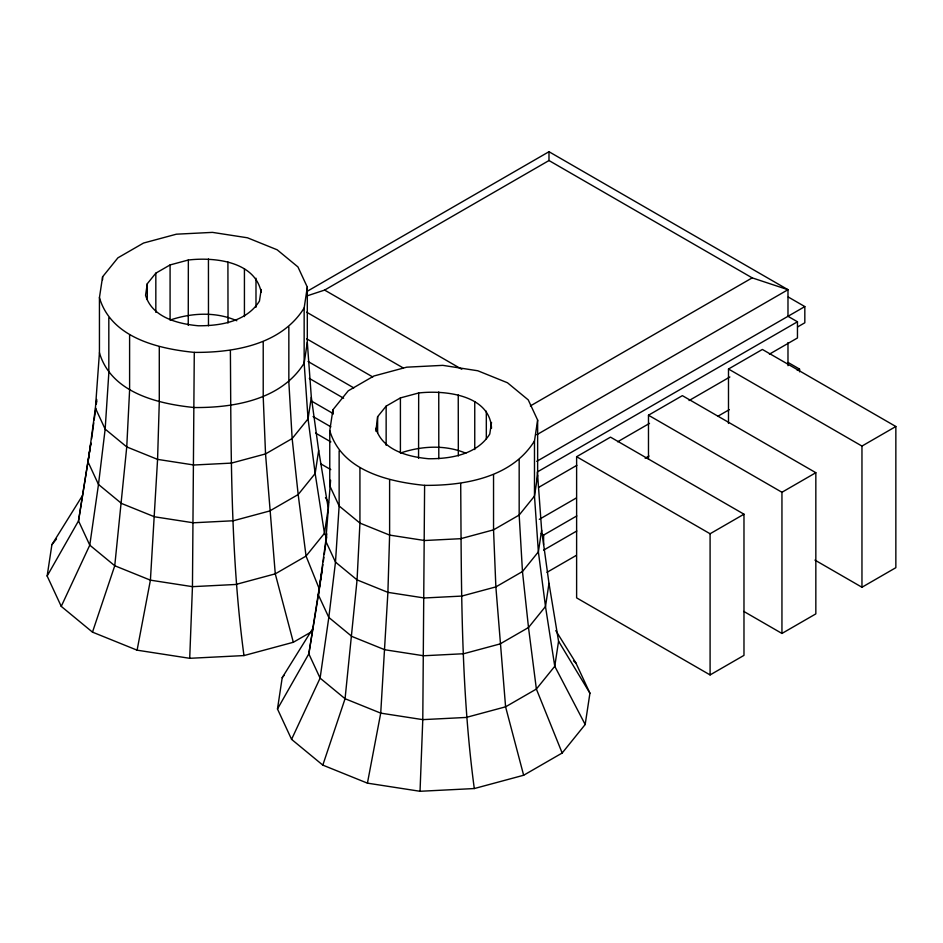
<?xml version="1.0" encoding="UTF-8"?>
<svg xmlns="http://www.w3.org/2000/svg" width="943" height="943" viewBox="0 0 943 943"><rect width="100%" height="100%" fill="white"/><g stroke="black" fill="none" stroke-linecap="round" stroke-linejoin="round"><path stroke-width="1.41" d="M306.723 295.996L324.616 290.079L548.991 160.534L548.991 151.717L787.983 289.701L787.983 316.306L797.46 321.775L797.46 337.971L769.405 354.167M188.246 325.359L188.352 260.009C214.474 256.956 255.14 261.341 261.211 292.365M418.562 458.333L418.68 392.983C444.483 390.013 489.877 394.728 491.527 428.24M189.708 658.308L192.455 586.664L194.282 352.387C157.776 348.698 111.227 337.665 99.439 297.634L102.598 276.794L117.91 257.828L143.536 243.046L176.376 234.194L212.47 232.379L247.467 237.789L277.148 249.789L297.941 266.928L307.312 287.132L307.312 342.285L311.331 397.227L318.663 450.4L328.247 508.265L324.451 533.302L306.051 556.075L275.273 573.851L235.821 584.471L192.455 586.664L150.408 580.157L114.751 565.741L89.774 545.148L78.517 520.878L90.893 443.198L78.517 520.878L47.15 576.008L61.248 606.373L92.485 632.14L137.1 650.175L189.708 658.308L243.966 655.574L293.332 642.277L311.968 631.527M555.781 630.596L575.831 662.823L589.929 693.199L585.179 724.519L562.169 753.021L523.648 775.252L474.294 788.548L420.036 791.283L422.782 719.639L424.609 485.362C388.092 481.673 341.555 470.64 329.767 430.609L332.926 409.769L348.238 390.815L373.852 376.021L406.692 367.181L442.797 365.354L477.795 370.764L507.475 382.764L528.257 399.903L537.64 420.106L537.64 475.26L541.659 530.202L548.991 583.375L558.562 641.24L554.767 666.277L536.378 689.05L505.589 706.826L466.137 717.446L422.782 719.639L380.724 713.132L345.067 698.716L320.101 678.123L308.832 653.853L322.907 564.621M318.663 450.4L315.162 473.516L298.177 494.545L269.757 510.953L233.334 520.76L193.291 522.787L154.463 516.776L121.541 503.468L98.485 484.454L88.088 462.046L95.42 408.13L99.439 352.776L99.439 297.634M91.589 438.931L93.758 422.9M94.159 419.989L95.738 408.331M96.327 403.969L96.728 401.046M323.296 561.71L323.885 557.337M324.286 554.425L326.655 536.944M47.15 576.008L51.9 544.677L82.3 495.841M96.08 403.804L96.728 399.467M188.352 260.009L170.082 264.936L155.831 273.164L147.308 283.713L145.552 295.3C152.2 317.437 177.944 323.862 198.313 325.771C220.556 325.936 246.783 321.469 259.455 301.053L261.211 289.466M326.478 537.18L324.451 533.302L315.162 473.516L308.055 418.869L304.153 363.126L304.153 307.972L307.312 287.132M307.312 342.285L304.153 363.126C281.403 399.808 234.241 407.836 194.282 407.541C157.776 403.84 111.227 392.807 99.439 352.776M311.331 397.227L308.055 418.869L292.153 438.566L265.537 453.925L231.424 463.107L193.928 465.005L157.575 459.382L126.751 446.923L105.156 429.112L95.42 408.13M420.036 791.283L367.428 783.15L322.812 765.115L291.576 739.359L277.478 708.983L282.216 677.652L312.628 628.816M330.604 480.199L325.748 541.105L318.416 595.021L308.832 653.853L277.478 708.983M326.832 533.891L325.748 541.105L335.484 562.099L357.067 579.898L387.903 592.357L424.256 597.98L461.752 596.082L495.865 586.9L522.469 571.541L538.382 551.844L541.659 530.202M321.917 571.906L318.416 595.021L328.812 617.429L351.869 636.442L384.791 649.751L423.619 655.762L463.65 653.735L500.085 643.928L528.504 627.519L545.49 606.49L548.991 583.375M375.868 431.187L377.624 416.688L386.147 406.138L400.41 397.911L418.68 392.983M491.527 422.44L489.771 434.039C477.111 454.443 450.872 458.911 428.641 458.746C408.26 456.836 382.528 450.412 375.868 428.275M585.179 724.519L554.767 666.277L545.49 606.49L538.382 551.844L534.481 496.101L534.481 440.947L537.64 420.106M537.64 475.26L534.481 496.101L519.169 515.055L493.543 529.848L460.703 538.689L424.609 540.516L389.612 535.094L359.931 523.094L339.138 505.967L329.767 485.751L329.767 430.609M137.1 650.175L150.408 580.157L157.575 459.382L159.284 402.119L159.284 346.977M367.428 783.15L380.724 713.132L387.903 592.357L389.612 535.094L389.612 479.952M92.485 632.14L114.751 565.741L126.751 446.923L129.604 390.119L129.604 334.977M322.812 765.115L345.067 698.716L357.067 579.898L359.931 523.094L359.931 467.952M61.248 606.373L89.774 545.148L98.485 484.454L105.156 429.112L108.822 372.992L108.822 317.838M291.576 739.359L320.101 678.123L328.812 617.429L335.484 562.099L339.138 505.967L339.138 450.813M51.9 544.677L56.497 538.983M194.282 352.387C234.241 352.682 281.403 344.666 304.153 307.972M282.216 677.652L284.067 675.377M424.609 485.362C464.569 485.657 511.719 477.641 534.481 440.947M306.687 291.599L548.991 151.717M530.379 405.926L752.196 277.867L787.983 289.701L536.756 434.747M536.756 461.339L804.827 306.581L804.827 322.777L797.613 326.938M797.46 321.775L537.31 471.971L537.31 480.8M576.621 456.707L610.51 437.139L743.98 514.194L743.98 655.373L710.091 674.929L576.621 597.874L576.621 456.707L710.091 533.762L743.98 514.194M648.478 459.335L648.478 415.215L682.367 395.647L815.836 472.702L815.836 613.881L781.947 633.448L743.815 611.429M728.491 423.431L728.491 369.019L762.38 349.452L895.85 426.507L895.85 567.686L861.961 587.253L814.929 560.095M538.583 487.425L576.845 465.335M617.653 441.784L649.527 423.372M689.062 400.551L729.87 376.988M539.313 519.345L576.291 497.998M645.153 458.239L648.984 456.023M717.847 416.264L729.328 409.639M797.248 370.422L799.558 369.09L799.558 371.825M541.188 533.679L543.616 535.082L576.774 515.939M543.616 550.146L576.774 531.003M546.964 572.33L576.291 555.403M648.478 415.215L781.947 492.27L815.836 472.702M728.491 369.019L861.961 446.074L895.85 426.507M236.799 320.75C215.853 311.508 191.441 312.817 170.082 320.078L170.082 264.936M465.854 453.218C445.202 444.507 421.332 445.956 400.41 453.053L400.41 397.911M788.301 297.033L804.827 306.581M548.991 160.534L752.196 277.867M788.124 362.489L799.558 369.09M324.616 290.079L461.787 369.267M306.628 312.192L403.25 367.97M306.628 338.785L372.744 376.952M308.031 361.475L353.79 387.891M309.304 378.402L343.629 398.217M311.72 401.199L333.327 413.671M313.076 416.558L330.875 426.837M315.61 433.096L330.875 441.902M320.62 463.744L330.781 469.614M573.603 660.984L575.831 662.823M325.465 497.621L328.541 502.584M558.562 641.24L589.929 693.199M562.169 753.021L536.378 689.05L528.504 627.519L522.469 571.541L519.169 515.055L519.169 459.913M319.217 588.738L306.051 556.075L298.177 494.545L292.153 438.566L288.841 382.08L288.841 326.938M523.648 775.252L505.589 706.826L495.865 586.9L493.543 529.848L493.543 474.706M293.332 642.277L275.273 573.851L265.537 453.925L263.215 396.873L263.215 341.731M474.294 788.548C460.691 687.53 461.457 585.285 460.703 483.547M243.966 655.574C230.375 554.555 231.141 452.31 230.387 350.572M458.333 455.964L458.239 394.987M228.017 322.989L227.911 262.013M438.801 458.758L438.754 391.97M208.474 325.783L208.438 258.995M861.961 446.074L861.961 587.253M787.983 342.592L787.983 365.672M781.947 492.27L781.947 633.448M710.091 533.762L710.091 674.929M543.616 535.082L543.616 544.677M486.317 411.195L486.317 438.766M474.753 401.659L474.753 449.552M386.147 406.138L386.147 445.32M377.624 416.688L377.624 432.648M332.926 409.769L332.926 414.118M255.989 278.22L255.989 307.241M244.426 268.684L244.426 316.577M155.831 273.164L155.831 312.345M147.308 283.713L147.308 299.674M102.598 276.794L102.598 279.694"/></g></svg>
